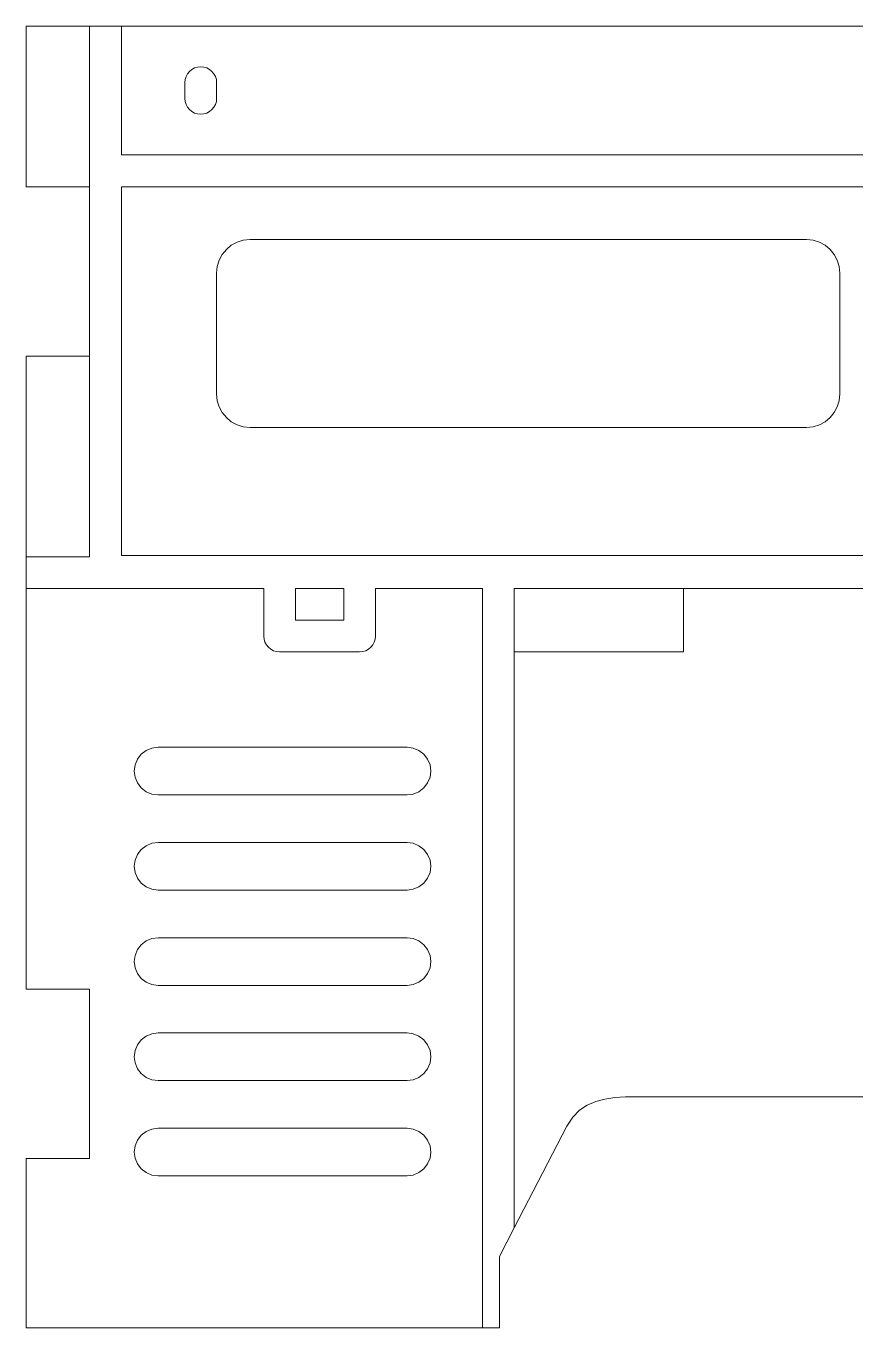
# Model space of a CAD drawing. Header units: millimetres. Extents: x -516 to 519, y -297 to 340.
# Drawn here: x -392 to -352.8, y -149.1 to -87.6 of the extents above; entities that cross this region are included whole.
import ezdxf

# ---------------------------------------------------------------- set-up
doc = ezdxf.new("R2010")
doc.units = ezdxf.units.MM
doc.header["$MEASUREMENT"] = 0
doc.layers.add('layer 1', color=7, linetype='Continuous')

msp = doc.modelspace()

# ---------------------------------------------------------------- linework, layer by layer
at = {"layer": 'layer 1', "color": 250, "lineweight": 18}
for points, knots in [([(-368.957, -144.416), (-368.957, -144.416), (-369.6573, -145.7665), (-369.6573, -145.7665), (-369.6573, -145.7665), (-369.6573, -149.1415), (-369.6573, -149.1415), (-369.6573, -149.1415), (-370.4578, -149.1415), (-370.4578, -149.1415), (-370.4578, -149.1415), (-392.0172, -149.1415), (-392.0172, -149.1415), (-392.0172, -149.1415), (-392.0172, -141.1378), (-392.0172, -141.1378), (-392.0172, -141.1378), (-389.0157, -141.1378), (-389.0157, -141.1378), (-389.0157, -141.1378), (-389.0157, -133.1337), (-389.0157, -133.1337), (-389.0157, -133.1337), (-392.0172, -133.1337), (-392.0172, -133.1337), (-392.0172, -133.1337), (-392.0172, -114.2039), (-392.0172, -114.2039), (-392.0172, -114.2039), (-392.0172, -112.7033), (-392.0172, -112.7033), (-392.0172, -112.7033), (-392.0172, -103.2304), (-392.0172, -103.2304), (-392.0172, -103.2304), (-389.0157, -103.2304), (-389.0157, -103.2304), (-389.0157, -103.2304), (-389.0157, -95.2263), (-389.0157, -95.2263), (-389.0157, -95.2263), (-392.0172, -95.2263), (-392.0172, -95.2263), (-392.0172, -95.2263), (-392.0172, -87.6343), (-392.0172, -87.6343)], [0, 0, 0, 0, 0.0666667, 0.0666667, 0.0666667, 0.1333333, 0.1333333, 0.1333333, 0.2, 0.2, 0.2, 0.2666667, 0.2666667, 0.2666667, 0.3333333, 0.3333333, 0.3333333, 0.4, 0.4, 0.4, 0.4666667, 0.4666667, 0.4666667, 0.5333333, 0.5333333, 0.5333333, 0.6, 0.6, 0.6, 0.6666667, 0.6666667, 0.6666667, 0.7333333, 0.7333333, 0.7333333, 0.8, 0.8, 0.8, 0.8666667, 0.8666667, 0.8666667, 0.9333333, 0.9333333, 0.9333333, 1, 1, 1, 1]), ([(-360.9533, -114.2039), (-360.9533, -114.2039), (-368.957, -114.2039), (-368.957, -114.2039), (-368.957, -114.2039), (-368.957, -117.0506), (-368.957, -117.0506), (-368.957, -117.0506), (-368.957, -117.2056), (-368.957, -117.2056), (-368.957, -117.2056), (-360.9533, -117.2056), (-360.9533, -117.2056), (-360.9533, -117.2056), (-360.9533, -114.2039), (-360.9533, -114.2039)], [0, 0, 0, 0, 0.2, 0.2, 0.2, 0.4, 0.4, 0.4, 0.6, 0.6, 0.6, 0.8, 0.8, 0.8, 1, 1, 1, 1]), ([(-144.2237, -149.1415), (-144.2237, -149.1415), (-158.6778, -149.1415), (-158.6778, -149.1415), (-158.6778, -149.1415), (-158.6778, -145.7665), (-158.6778, -145.7665), (-158.6778, -145.7665), (-158.8906, -144.1509), (-158.8906, -144.1509), (-158.8906, -144.1509), (-159.4804, -142.4194), (-159.4804, -142.4194), (-159.4804, -142.4194), (-160.3744, -140.6305), (-160.3744, -140.6305), (-160.3744, -140.6305), (-161.5001, -138.8427), (-161.5001, -138.8427), (-161.5001, -138.8427), (-162.7838, -137.1132), (-162.7838, -137.1132), (-162.7838, -137.1132), (-164.154, -135.501), (-164.154, -135.501), (-164.154, -135.501), (-165.5372, -134.0631), (-165.5372, -134.0631), (-165.5372, -134.0631), (-166.8609, -132.8581), (-166.8609, -132.8581), (-166.8609, -132.8581), (-167.9106, -132.0894), (-167.9106, -132.0894), (-167.9106, -132.0894), (-168.9778, -131.4185), (-168.9778, -131.4185), (-168.9778, -131.4185), (-170.0564, -130.8466), (-170.0564, -130.8466), (-170.0564, -130.8466), (-171.14, -130.3749), (-171.14, -130.3749), (-171.14, -130.3749), (-171.87, -130.1359), (-171.87, -130.1359), (-171.87, -130.1359), (-172.5102, -129.9501), (-172.5102, -129.9501), (-172.5102, -129.9501), (-173.0931, -129.8089), (-173.0931, -129.8089), (-173.0931, -129.8089), (-173.6501, -129.7061), (-173.6501, -129.7061), (-173.6501, -129.7061), (-174.2144, -129.6339), (-174.2144, -129.6339), (-174.2144, -129.6339), (-174.8174, -129.5848), (-174.8174, -129.5848), (-174.8174, -129.5848), (-175.4916, -129.5515), (-175.4916, -129.5515), (-175.4916, -129.5515), (-176.2685, -129.5257), (-176.2685, -129.5257), (-176.2685, -129.5257), (-185.9358, -129.5257), (-185.9358, -129.5257), (-185.9358, -129.5257), (-186.7631, -129.5482), (-186.7631, -129.5482), (-186.7631, -129.5482), (-187.4754, -129.5766), (-187.4754, -129.5766), (-187.4754, -129.5766), (-188.1091, -129.6209), (-188.1091, -129.6209), (-188.1091, -129.6209), (-188.6996, -129.6886), (-188.6996, -129.6886), (-188.6996, -129.6886), (-189.2824, -129.7887), (-189.2824, -129.7887), (-189.2824, -129.7887), (-189.8926, -129.9308), (-189.8926, -129.9308), (-189.8926, -129.9308), (-190.5662, -130.1233), (-190.5662, -130.1233), (-190.5662, -130.1233), (-191.338, -130.3749), (-191.338, -130.3749), (-191.338, -130.3749), (-192.4213, -130.8466), (-192.4213, -130.8466), (-192.4213, -130.8466), (-193.4999, -131.4185), (-193.4999, -131.4185), (-193.4999, -131.4185), (-194.5671, -132.0894), (-194.5671, -132.0894), (-194.5671, -132.0894), (-195.6173, -132.8581), (-195.6173, -132.8581), (-195.6173, -132.8581), (-196.6442, -133.7224), (-196.6442, -133.7224), (-196.6442, -133.7224), (-197.6404, -134.6819), (-197.6404, -134.6819), (-197.6404, -134.6819), (-198.6016, -135.7339), (-198.6016, -135.7339), (-198.6016, -135.7339), (-199.52, -136.8783), (-199.52, -136.8783), (-199.52, -136.8783), (-200.3905, -138.1116), (-200.3905, -138.1116), (-200.3905, -138.1116), (-201.0148, -139.0849), (-201.0148, -139.0849), (-201.0148, -139.0849), (-201.6255, -139.9985), (-201.6255, -139.9985), (-201.6255, -139.9985), (-202.2007, -140.8803), (-202.2007, -140.8803), (-202.2007, -140.8803), (-202.7195, -141.7572), (-202.7195, -141.7572), (-202.7195, -141.7572), (-203.1601, -142.6572), (-203.1601, -142.6572), (-203.1601, -142.6572), (-203.5014, -143.6074), (-203.5014, -143.6074), (-203.5014, -143.6074), (-203.7216, -144.6347), (-203.7216, -144.6347), (-203.7216, -144.6347), (-203.7999, -145.7665), (-203.7999, -145.7665), (-203.7999, -145.7665), (-203.7999, -149.1415), (-203.7999, -149.1415), (-203.7999, -149.1415), (-214.4542, -149.1415), (-214.4542, -149.1415), (-214.4542, -149.1415), (-215.9548, -149.1409), (-215.9548, -149.1409), (-215.9548, -149.1409), (-251.9486, -149.1409), (-251.9486, -149.1409), (-251.9486, -149.1409), (-253.4494, -149.1409), (-253.4494, -149.1409), (-253.4494, -149.1409), (-314.2267, -149.1415), (-314.2267, -149.1415), (-314.2267, -149.1415), (-314.2267, -145.7665), (-314.2267, -145.7665), (-314.2267, -145.7665), (-317.4179, -139.6114), (-317.4179, -139.6114), (-317.4179, -139.6114), (-317.6902, -139.1866), (-317.6902, -139.1866), (-317.6902, -139.1866), (-318.0095, -138.858), (-318.0095, -138.858), (-318.0095, -138.858), (-318.3726, -138.6125), (-318.3726, -138.6125), (-318.3726, -138.6125), (-318.7755, -138.4391), (-318.7755, -138.4391), (-318.7755, -138.4391), (-319.2157, -138.3255), (-319.2157, -138.3255), (-319.2157, -138.3255), (-319.6891, -138.2587), (-319.6891, -138.2587), (-319.6891, -138.2587), (-320.1916, -138.2282), (-320.1916, -138.2282), (-320.1916, -138.2282), (-320.7208, -138.2204), (-320.7208, -138.2204), (-320.7208, -138.2204), (-363.1633, -138.2204), (-363.1633, -138.2204), (-363.1633, -138.2204), (-363.6924, -138.2282), (-363.6924, -138.2282), (-363.6924, -138.2282), (-364.1949, -138.2587), (-364.1949, -138.2587), (-364.1949, -138.2587), (-364.6679, -138.3255), (-364.6679, -138.3255), (-364.6679, -138.3255), (-365.108, -138.4391), (-365.108, -138.4391), (-365.108, -138.4391), (-365.5114, -138.6125), (-365.5114, -138.6125), (-365.5114, -138.6125), (-365.8746, -138.858), (-365.8746, -138.858), (-365.8746, -138.858), (-366.1938, -139.1866), (-366.1938, -139.1866), (-366.1938, -139.1866), (-366.4655, -139.6114), (-366.4655, -139.6114), (-366.4655, -139.6114), (-368.957, -144.416), (-368.957, -144.416)], [0, 0, 0, 0, 0.0135135, 0.0135135, 0.0135135, 0.027027, 0.027027, 0.027027, 0.0405405, 0.0405405, 0.0405405, 0.0540541, 0.0540541, 0.0540541, 0.0675676, 0.0675676, 0.0675676, 0.0810811, 0.0810811, 0.0810811, 0.0945946, 0.0945946, 0.0945946, 0.1081081, 0.1081081, 0.1081081, 0.1216216, 0.1216216, 0.1216216, 0.1351351, 0.1351351, 0.1351351, 0.1486486, 0.1486486, 0.1486486, 0.1621622, 0.1621622, 0.1621622, 0.1756757, 0.1756757, 0.1756757, 0.1891892, 0.1891892, 0.1891892, 0.2027027, 0.2027027, 0.2027027, 0.2162162, 0.2162162, 0.2162162, 0.2297297, 0.2297297, 0.2297297, 0.2432432, 0.2432432, 0.2432432, 0.2567568, 0.2567568, 0.2567568, 0.2702703, 0.2702703, 0.2702703, 0.2837838, 0.2837838, 0.2837838, 0.2972973, 0.2972973, 0.2972973, 0.3108108, 0.3108108, 0.3108108, 0.3243243, 0.3243243, 0.3243243, 0.3378378, 0.3378378, 0.3378378, 0.3513514, 0.3513514, 0.3513514, 0.3648649, 0.3648649, 0.3648649, 0.3783784, 0.3783784, 0.3783784, 0.3918919, 0.3918919, 0.3918919, 0.4054054, 0.4054054, 0.4054054, 0.4189189, 0.4189189, 0.4189189, 0.4324324, 0.4324324, 0.4324324, 0.4459459, 0.4459459, 0.4459459, 0.4594595, 0.4594595, 0.4594595, 0.472973, 0.472973, 0.472973, 0.4864865, 0.4864865, 0.4864865, 0.5, 0.5, 0.5, 0.5135135, 0.5135135, 0.5135135, 0.527027, 0.527027, 0.527027, 0.5405405, 0.5405405, 0.5405405, 0.5540541, 0.5540541, 0.5540541, 0.5675676, 0.5675676, 0.5675676, 0.5810811, 0.5810811, 0.5810811, 0.5945946, 0.5945946, 0.5945946, 0.6081081, 0.6081081, 0.6081081, 0.6216216, 0.6216216, 0.6216216, 0.6351351, 0.6351351, 0.6351351, 0.6486486, 0.6486486, 0.6486486, 0.6621622, 0.6621622, 0.6621622, 0.6756757, 0.6756757, 0.6756757, 0.6891892, 0.6891892, 0.6891892, 0.7027027, 0.7027027, 0.7027027, 0.7162162, 0.7162162, 0.7162162, 0.7297297, 0.7297297, 0.7297297, 0.7432432, 0.7432432, 0.7432432, 0.7567568, 0.7567568, 0.7567568, 0.7702703, 0.7702703, 0.7702703, 0.7837838, 0.7837838, 0.7837838, 0.7972973, 0.7972973, 0.7972973, 0.8108108, 0.8108108, 0.8108108, 0.8243243, 0.8243243, 0.8243243, 0.8378378, 0.8378378, 0.8378378, 0.8513514, 0.8513514, 0.8513514, 0.8648649, 0.8648649, 0.8648649, 0.8783784, 0.8783784, 0.8783784, 0.8918919, 0.8918919, 0.8918919, 0.9054054, 0.9054054, 0.9054054, 0.9189189, 0.9189189, 0.9189189, 0.9324324, 0.9324324, 0.9324324, 0.9459459, 0.9459459, 0.9459459, 0.9594595, 0.9594595, 0.9594595, 0.972973, 0.972973, 0.972973, 0.9864865, 0.9864865, 0.9864865, 1, 1, 1, 1])]:
    msp.add_open_spline(points, degree=3, knots=knots, dxfattribs=at)
msp.add_open_spline([(-392.0172, -87.6343), (-309.8335, -87.6343), (-227.6497, -87.6343), (-145.4661, -87.6343)], degree=3, dxfattribs=at)
at = {"layer": 'layer 1', "color": 114, "lineweight": 18}
for points, knots in [([(-389.0157, -95.2263), (-389.0157, -95.2263), (-389.0157, -87.6343), (-389.0157, -87.6343), (-389.0157, -87.6343), (-387.5149, -87.6343), (-387.5149, -87.6343), (-387.5149, -87.6343), (-387.5149, -93.7255), (-387.5149, -93.7255), (-387.5149, -93.7255), (-274.0849, -93.7255), (-274.0849, -93.7255), (-274.0849, -93.7255), (-274.0849, -87.6343), (-274.0849, -87.6343), (-274.0849, -87.6343), (-272.5847, -87.6343), (-272.5847, -87.6343), (-272.5847, -87.6343), (-272.5847, -93.7255), (-272.5847, -93.7255), (-272.5847, -93.7255), (-253.4494, -93.7255), (-253.4494, -93.7255), (-253.4494, -93.7255), (-253.4494, -87.6343), (-253.4494, -87.6343), (-253.4494, -87.6343), (-251.9486, -87.6343), (-251.9486, -87.6343), (-251.9486, -87.6343), (-251.9486, -93.7255), (-251.9486, -93.7255), (-251.9486, -93.7255), (-215.9548, -93.7255), (-215.9548, -93.7255), (-215.9548, -93.7255), (-215.9548, -87.6343), (-215.9548, -87.6343), (-215.9548, -87.6343), (-214.4542, -87.6343), (-214.4542, -87.6343), (-214.4542, -87.6343), (-214.4542, -93.7255), (-214.4542, -93.7255), (-214.4542, -93.7255), (-212.0233, -93.7255), (-212.0233, -93.7255), (-212.0233, -93.7255), (-212.0233, -87.6343), (-212.0233, -87.6343), (-212.0233, -87.6343), (-210.5231, -87.6343), (-210.5231, -87.6343), (-210.5231, -87.6343), (-210.5231, -93.7255), (-210.5231, -93.7255), (-210.5231, -93.7255), (-171.8946, -93.7255), (-171.8946, -93.7255), (-171.8946, -93.7255), (-167.0878, -93.8327), (-167.0878, -93.8327), (-167.0878, -93.8327), (-162.864, -94.1371), (-162.864, -94.1371), (-162.864, -94.1371), (-159.1246, -94.6166), (-159.1246, -94.6166), (-159.1246, -94.6166), (-155.7637, -95.246), (-155.7637, -95.246), (-155.7637, -95.246), (-152.6763, -95.9994), (-152.6763, -95.9994), (-152.6763, -95.9994), (-149.7579, -96.8507), (-149.7579, -96.8507), (-149.7579, -96.8507), (-146.9033, -97.7736), (-146.9033, -97.7736), (-146.9033, -97.7736), (-144.2237, -98.6701), (-144.2237, -98.6701), (-144.2237, -98.6701), (-144.2237, -100.2525), (-144.2237, -100.2525), (-144.2237, -100.2525), (-147.3724, -99.1994), (-147.3724, -99.1994), (-147.3724, -99.1994), (-150.1991, -98.2853), (-150.1991, -98.2853), (-150.1991, -98.2853), (-153.0646, -97.4494), (-153.0646, -97.4494), (-153.0646, -97.4494), (-156.0797, -96.7134), (-156.0797, -96.7134), (-156.0797, -96.7134), (-159.3585, -96.1), (-159.3585, -96.1), (-159.3585, -96.1), (-163.014, -95.6314), (-163.014, -95.6314), (-163.014, -95.6314), (-167.1588, -95.3319), (-167.1588, -95.3319), (-167.1588, -95.3319), (-171.9115, -95.2263), (-171.9115, -95.2263), (-171.9115, -95.2263), (-210.5231, -95.2263), (-210.5231, -95.2263), (-210.5231, -95.2263), (-210.5231, -123.0076), (-210.5231, -123.0076), (-210.5231, -123.0076), (-164.7722, -123.0076), (-164.7722, -123.0076), (-164.7722, -123.0076), (-164.1108, -123.0552), (-164.1108, -123.0552), (-164.1108, -123.0552), (-163.4454, -123.2219), (-163.4454, -123.2219), (-163.4454, -123.2219), (-162.845, -123.5161), (-162.845, -123.5161), (-162.845, -123.5161), (-162.3508, -123.9141), (-162.3508, -123.9141), (-162.3508, -123.9141), (-161.9855, -124.3585), (-161.9855, -124.3585), (-161.9855, -124.3585), (-161.7331, -124.792), (-161.7331, -124.792), (-161.7331, -124.792), (-161.5592, -125.1824), (-161.5592, -125.1824), (-161.5592, -125.1824), (-161.4318, -125.517), (-161.4318, -125.517), (-161.4318, -125.517), (-157.7462, -135.5414), (-157.7462, -135.5414), (-157.7462, -135.5414), (-157.4066, -136.1663), (-157.4066, -136.1663), (-157.4066, -136.1663), (-157.0688, -136.8017), (-157.0688, -136.8017), (-157.0688, -136.8017), (-156.7731, -137.2806), (-156.7731, -137.2806), (-156.7731, -137.2806), (-156.493, -137.612), (-156.493, -137.612), (-156.493, -137.612), (-156.1776, -137.8536), (-156.1776, -137.8536), (-156.1776, -137.8536), (-155.7145, -138.0592), (-155.7145, -138.0592), (-155.7145, -138.0592), (-154.9764, -138.2189), (-154.9764, -138.2189), (-154.9764, -138.2189), (-153.8447, -138.2849), (-153.8447, -138.2849), (-153.8447, -138.2849), (-144.2237, -138.2849), (-144.2237, -138.2849), (-144.2237, -138.2849), (-144.2237, -139.7857), (-144.2237, -139.7857), (-144.2237, -139.7857), (-153.8884, -139.7857), (-153.8884, -139.7857), (-153.8884, -139.7857), (-155.1799, -139.7102), (-155.1799, -139.7102), (-155.1799, -139.7102), (-156.1826, -139.4933), (-156.1826, -139.4933), (-156.1826, -139.4933), (-156.9496, -139.1526), (-156.9496, -139.1526), (-156.9496, -139.1526), (-157.5347, -138.7043), (-157.5347, -138.7043), (-157.5347, -138.7043), (-157.9906, -138.1642), (-157.9906, -138.1642), (-157.9906, -138.1642), (-158.3711, -137.5497), (-158.3711, -137.5497), (-158.3711, -137.5497), (-158.7286, -136.8766), (-158.7286, -136.8766), (-158.7286, -136.8766), (-159.1175, -136.162), (-159.1175, -136.162), (-159.1175, -136.162), (-162.8374, -126.0424), (-162.8374, -126.0424), (-162.8374, -126.0424), (-162.9467, -125.7549), (-162.9467, -125.7549), (-162.9467, -125.7549), (-163.0702, -125.4772), (-163.0702, -125.4772), (-163.0702, -125.4772), (-163.2218, -125.2181), (-163.2218, -125.2181), (-163.2218, -125.2181), (-163.4119, -124.9862), (-163.4119, -124.9862), (-163.4119, -124.9862), (-163.6553, -124.7898), (-163.6553, -124.7898), (-163.6553, -124.7898), (-163.9637, -124.6395), (-163.9637, -124.6395), (-163.9637, -124.6395), (-164.3496, -124.5422), (-164.3496, -124.5422), (-164.3496, -124.5422), (-164.8258, -124.5084), (-164.8258, -124.5084), (-164.8258, -124.5084), (-212.0233, -124.5084), (-212.0233, -124.5084), (-212.0233, -124.5084), (-212.0233, -95.2263), (-212.0233, -95.2263), (-212.0233, -95.2263), (-214.4542, -95.2263), (-214.4542, -95.2263), (-214.4542, -95.2263), (-214.4542, -149.1415), (-214.4542, -149.1415)], [0, 0, 0, 0, 0.0123457, 0.0123457, 0.0123457, 0.0246914, 0.0246914, 0.0246914, 0.037037, 0.037037, 0.037037, 0.0493827, 0.0493827, 0.0493827, 0.0617284, 0.0617284, 0.0617284, 0.0740741, 0.0740741, 0.0740741, 0.0864198, 0.0864198, 0.0864198, 0.0987654, 0.0987654, 0.0987654, 0.1111111, 0.1111111, 0.1111111, 0.1234568, 0.1234568, 0.1234568, 0.1358025, 0.1358025, 0.1358025, 0.1481481, 0.1481481, 0.1481481, 0.1604938, 0.1604938, 0.1604938, 0.1728395, 0.1728395, 0.1728395, 0.1851852, 0.1851852, 0.1851852, 0.1975309, 0.1975309, 0.1975309, 0.2098765, 0.2098765, 0.2098765, 0.2222222, 0.2222222, 0.2222222, 0.2345679, 0.2345679, 0.2345679, 0.2469136, 0.2469136, 0.2469136, 0.2592593, 0.2592593, 0.2592593, 0.2716049, 0.2716049, 0.2716049, 0.2839506, 0.2839506, 0.2839506, 0.2962963, 0.2962963, 0.2962963, 0.308642, 0.308642, 0.308642, 0.3209877, 0.3209877, 0.3209877, 0.3333333, 0.3333333, 0.3333333, 0.345679, 0.345679, 0.345679, 0.3580247, 0.3580247, 0.3580247, 0.3703704, 0.3703704, 0.3703704, 0.382716, 0.382716, 0.382716, 0.3950617, 0.3950617, 0.3950617, 0.4074074, 0.4074074, 0.4074074, 0.4197531, 0.4197531, 0.4197531, 0.4320988, 0.4320988, 0.4320988, 0.4444444, 0.4444444, 0.4444444, 0.4567901, 0.4567901, 0.4567901, 0.4691358, 0.4691358, 0.4691358, 0.4814815, 0.4814815, 0.4814815, 0.4938272, 0.4938272, 0.4938272, 0.5061728, 0.5061728, 0.5061728, 0.5185185, 0.5185185, 0.5185185, 0.5308642, 0.5308642, 0.5308642, 0.5432099, 0.5432099, 0.5432099, 0.5555556, 0.5555556, 0.5555556, 0.5679012, 0.5679012, 0.5679012, 0.5802469, 0.5802469, 0.5802469, 0.5925926, 0.5925926, 0.5925926, 0.6049383, 0.6049383, 0.6049383, 0.617284, 0.617284, 0.617284, 0.6296296, 0.6296296, 0.6296296, 0.6419753, 0.6419753, 0.6419753, 0.654321, 0.654321, 0.654321, 0.6666667, 0.6666667, 0.6666667, 0.6790123, 0.6790123, 0.6790123, 0.691358, 0.691358, 0.691358, 0.7037037, 0.7037037, 0.7037037, 0.7160494, 0.7160494, 0.7160494, 0.7283951, 0.7283951, 0.7283951, 0.7407407, 0.7407407, 0.7407407, 0.7530864, 0.7530864, 0.7530864, 0.7654321, 0.7654321, 0.7654321, 0.7777778, 0.7777778, 0.7777778, 0.7901235, 0.7901235, 0.7901235, 0.8024691, 0.8024691, 0.8024691, 0.8148148, 0.8148148, 0.8148148, 0.8271605, 0.8271605, 0.8271605, 0.8395062, 0.8395062, 0.8395062, 0.8518519, 0.8518519, 0.8518519, 0.8641975, 0.8641975, 0.8641975, 0.8765432, 0.8765432, 0.8765432, 0.8888889, 0.8888889, 0.8888889, 0.9012346, 0.9012346, 0.9012346, 0.9135802, 0.9135802, 0.9135802, 0.9259259, 0.9259259, 0.9259259, 0.9382716, 0.9382716, 0.9382716, 0.9506173, 0.9506173, 0.9506173, 0.962963, 0.962963, 0.962963, 0.9753086, 0.9753086, 0.9753086, 0.9876543, 0.9876543, 0.9876543, 1, 1, 1, 1]), ([(-383.0716, -91.3439), (-383.0716, -91.3439), (-383.0273, -91.2029), (-383.0273, -91.2029), (-383.0273, -91.2029), (-383.0126, -91.0558), (-383.0126, -91.0558), (-383.0126, -91.0558), (-383.0126, -90.304), (-383.0126, -90.304), (-383.0126, -90.304), (-383.0273, -90.1569), (-383.0273, -90.1569), (-383.0273, -90.1569), (-383.0716, -90.0159), (-383.0716, -90.0159), (-383.0716, -90.0159), (-383.141, -89.8885), (-383.141, -89.8885), (-383.141, -89.8885), (-383.2328, -89.7775), (-383.2328, -89.7775), (-383.2328, -89.7775), (-383.3438, -89.6856), (-383.3438, -89.6856), (-383.3438, -89.6856), (-383.4712, -89.6162), (-383.4712, -89.6162), (-383.4712, -89.6162), (-383.6122, -89.5725), (-383.6122, -89.5725), (-383.6122, -89.5725), (-383.7631, -89.5572), (-383.7631, -89.5572), (-383.7631, -89.5572), (-383.9141, -89.5725), (-383.9141, -89.5725), (-383.9141, -89.5725), (-384.0545, -89.6162), (-384.0545, -89.6162), (-384.0545, -89.6162), (-384.1819, -89.6856), (-384.1819, -89.6856), (-384.1819, -89.6856), (-384.2935, -89.7775), (-384.2935, -89.7775), (-384.2935, -89.7775), (-384.3854, -89.8885), (-384.3854, -89.8885), (-384.3854, -89.8885), (-384.4542, -90.0159), (-384.4542, -90.0159), (-384.4542, -90.0159), (-384.4985, -90.1569), (-384.4985, -90.1569), (-384.4985, -90.1569), (-384.5132, -90.304), (-384.5132, -90.304), (-384.5132, -90.304), (-384.5132, -91.0558), (-384.5132, -91.0558), (-384.5132, -91.0558), (-384.4985, -91.2029), (-384.4985, -91.2029), (-384.4985, -91.2029), (-384.4542, -91.3439), (-384.4542, -91.3439), (-384.4542, -91.3439), (-384.3854, -91.4713), (-384.3854, -91.4713), (-384.3854, -91.4713), (-384.2935, -91.5823), (-384.2935, -91.5823), (-384.2935, -91.5823), (-384.1819, -91.6742), (-384.1819, -91.6742), (-384.1819, -91.6742), (-384.0545, -91.7436), (-384.0545, -91.7436), (-384.0545, -91.7436), (-383.9141, -91.7873), (-383.9141, -91.7873), (-383.9141, -91.7873), (-383.7631, -91.8027), (-383.7631, -91.8027), (-383.7631, -91.8027), (-383.6122, -91.7873), (-383.6122, -91.7873), (-383.6122, -91.7873), (-383.4712, -91.7436), (-383.4712, -91.7436), (-383.4712, -91.7436), (-383.3438, -91.6742), (-383.3438, -91.6742), (-383.3438, -91.6742), (-383.2328, -91.5823), (-383.2328, -91.5823), (-383.2328, -91.5823), (-383.141, -91.4713), (-383.141, -91.4713), (-383.141, -91.4713), (-383.0716, -91.3439), (-383.0716, -91.3439)], [0, 0, 0, 0, 0.0294118, 0.0294118, 0.0294118, 0.0588235, 0.0588235, 0.0588235, 0.0882353, 0.0882353, 0.0882353, 0.1176471, 0.1176471, 0.1176471, 0.1470588, 0.1470588, 0.1470588, 0.1764706, 0.1764706, 0.1764706, 0.2058824, 0.2058824, 0.2058824, 0.2352941, 0.2352941, 0.2352941, 0.2647059, 0.2647059, 0.2647059, 0.2941176, 0.2941176, 0.2941176, 0.3235294, 0.3235294, 0.3235294, 0.3529412, 0.3529412, 0.3529412, 0.3823529, 0.3823529, 0.3823529, 0.4117647, 0.4117647, 0.4117647, 0.4411765, 0.4411765, 0.4411765, 0.4705882, 0.4705882, 0.4705882, 0.5, 0.5, 0.5, 0.5294118, 0.5294118, 0.5294118, 0.5588235, 0.5588235, 0.5588235, 0.5882353, 0.5882353, 0.5882353, 0.6176471, 0.6176471, 0.6176471, 0.6470588, 0.6470588, 0.6470588, 0.6764706, 0.6764706, 0.6764706, 0.7058824, 0.7058824, 0.7058824, 0.7352941, 0.7352941, 0.7352941, 0.7647059, 0.7647059, 0.7647059, 0.7941176, 0.7941176, 0.7941176, 0.8235294, 0.8235294, 0.8235294, 0.8529412, 0.8529412, 0.8529412, 0.8823529, 0.8823529, 0.8823529, 0.9117647, 0.9117647, 0.9117647, 0.9411765, 0.9411765, 0.9411765, 0.9705882, 0.9705882, 0.9705882, 1, 1, 1, 1]), ([(-279.3793, -112.6399), (-279.3793, -112.6399), (-274.0849, -112.6399), (-274.0849, -112.6399), (-274.0849, -112.6399), (-274.0849, -104.3646), (-274.0849, -104.3646), (-274.0849, -104.3646), (-274.0849, -95.566), (-274.0849, -95.566), (-274.0849, -95.566), (-274.0849, -95.2263), (-274.0849, -95.2263), (-274.0849, -95.2263), (-387.5149, -95.2263), (-387.5149, -95.2263), (-387.5149, -95.2263), (-387.5149, -112.6403), (-387.5149, -112.6403), (-387.5149, -112.6403), (-349.4812, -112.6402), (-349.4812, -112.6402), (-349.4812, -112.6402), (-279.3793, -112.6399), (-279.3793, -112.6399)], [0, 0, 0, 0, 0.125, 0.125, 0.125, 0.25, 0.25, 0.25, 0.375, 0.375, 0.375, 0.5, 0.5, 0.5, 0.625, 0.625, 0.625, 0.75, 0.75, 0.75, 0.875, 0.875, 0.875, 1, 1, 1, 1]), ([(-381.4367, -106.5967), (-381.4367, -106.5967), (-355.1498, -106.5967), (-355.1498, -106.5967), (-355.1498, -106.5967), (-354.8327, -106.5645), (-354.8327, -106.5645), (-354.8327, -106.5645), (-354.5364, -106.4721), (-354.5364, -106.4721), (-354.5364, -106.4721), (-354.268, -106.3255), (-354.268, -106.3255), (-354.268, -106.3255), (-354.0333, -106.1326), (-354.0333, -106.1326), (-354.0333, -106.1326), (-353.8398, -105.8981), (-353.8398, -105.8981), (-353.8398, -105.8981), (-353.6938, -105.6295), (-353.6938, -105.6295), (-353.6938, -105.6295), (-353.6014, -105.3332), (-353.6014, -105.3332), (-353.6014, -105.3332), (-353.5687, -105.0156), (-353.5687, -105.0156), (-353.5687, -105.0156), (-353.5687, -99.3043), (-353.5687, -99.3043), (-353.5687, -99.3043), (-353.6014, -98.9868), (-353.6014, -98.9868), (-353.6014, -98.9868), (-353.6938, -98.6904), (-353.6938, -98.6904), (-353.6938, -98.6904), (-353.8398, -98.422), (-353.8398, -98.422), (-353.8398, -98.422), (-354.0333, -98.1874), (-354.0333, -98.1874), (-354.0333, -98.1874), (-354.2673, -97.9938), (-354.2673, -97.9938), (-354.2673, -97.9938), (-354.5358, -97.848), (-354.5358, -97.848), (-354.5358, -97.848), (-354.8321, -97.7554), (-354.8321, -97.7554), (-354.8321, -97.7554), (-355.1498, -97.7232), (-355.1498, -97.7232), (-355.1498, -97.7232), (-381.4367, -97.7232), (-381.4367, -97.7232), (-381.4367, -97.7232), (-381.7551, -97.7554), (-381.7551, -97.7554), (-381.7551, -97.7554), (-382.0508, -97.848), (-382.0508, -97.848), (-382.0508, -97.848), (-382.3192, -97.9938), (-382.3192, -97.9938), (-382.3192, -97.9938), (-382.5538, -98.1874), (-382.5538, -98.1874), (-382.5538, -98.1874), (-382.7474, -98.422), (-382.7474, -98.422), (-382.7474, -98.422), (-382.8932, -98.6904), (-382.8932, -98.6904), (-382.8932, -98.6904), (-382.9858, -98.9868), (-382.9858, -98.9868), (-382.9858, -98.9868), (-383.018, -99.3043), (-383.018, -99.3043), (-383.018, -99.3043), (-383.018, -105.0156), (-383.018, -105.0156), (-383.018, -105.0156), (-382.9858, -105.3332), (-382.9858, -105.3332), (-382.9858, -105.3332), (-382.8932, -105.6295), (-382.8932, -105.6295), (-382.8932, -105.6295), (-382.7474, -105.8981), (-382.7474, -105.8981), (-382.7474, -105.8981), (-382.5538, -106.1326), (-382.5538, -106.1326), (-382.5538, -106.1326), (-382.3192, -106.3255), (-382.3192, -106.3255), (-382.3192, -106.3255), (-382.0508, -106.4721), (-382.0508, -106.4721), (-382.0508, -106.4721), (-381.7544, -106.5645), (-381.7544, -106.5645), (-381.7544, -106.5645), (-381.4367, -106.5967), (-381.4367, -106.5967)], [0, 0, 0, 0, 0.0277778, 0.0277778, 0.0277778, 0.0555556, 0.0555556, 0.0555556, 0.0833333, 0.0833333, 0.0833333, 0.1111111, 0.1111111, 0.1111111, 0.1388889, 0.1388889, 0.1388889, 0.1666667, 0.1666667, 0.1666667, 0.1944444, 0.1944444, 0.1944444, 0.2222222, 0.2222222, 0.2222222, 0.25, 0.25, 0.25, 0.2777778, 0.2777778, 0.2777778, 0.3055556, 0.3055556, 0.3055556, 0.3333333, 0.3333333, 0.3333333, 0.3611111, 0.3611111, 0.3611111, 0.3888889, 0.3888889, 0.3888889, 0.4166667, 0.4166667, 0.4166667, 0.4444444, 0.4444444, 0.4444444, 0.4722222, 0.4722222, 0.4722222, 0.5, 0.5, 0.5, 0.5277778, 0.5277778, 0.5277778, 0.5555556, 0.5555556, 0.5555556, 0.5833333, 0.5833333, 0.5833333, 0.6111111, 0.6111111, 0.6111111, 0.6388889, 0.6388889, 0.6388889, 0.6666667, 0.6666667, 0.6666667, 0.6944444, 0.6944444, 0.6944444, 0.7222222, 0.7222222, 0.7222222, 0.75, 0.75, 0.75, 0.7777778, 0.7777778, 0.7777778, 0.8055556, 0.8055556, 0.8055556, 0.8333333, 0.8333333, 0.8333333, 0.8611111, 0.8611111, 0.8611111, 0.8888889, 0.8888889, 0.8888889, 0.9166667, 0.9166667, 0.9166667, 0.9444444, 0.9444444, 0.9444444, 0.9722222, 0.9722222, 0.9722222, 1, 1, 1, 1]), ([(-392.0172, -112.7033), (-392.0172, -112.7033), (-389.0157, -112.7033), (-389.0157, -112.7033), (-389.0157, -112.7033), (-389.0157, -103.2304), (-389.0157, -103.2304)], [0, 0, 0, 0, 0.5, 0.5, 0.5, 1, 1, 1, 1]), ([(-370.4578, -149.1415), (-370.4578, -149.1415), (-370.4578, -114.2039), (-370.4578, -114.2039), (-370.4578, -114.2039), (-375.5069, -114.2039), (-375.5069, -114.2039), (-375.5069, -114.2039), (-375.5069, -116.4549), (-375.5069, -116.4549), (-375.5069, -116.4549), (-375.5216, -116.6015), (-375.5216, -116.6015), (-375.5216, -116.6015), (-375.5644, -116.7419), (-375.5644, -116.7419), (-375.5644, -116.7419), (-375.6338, -116.8721), (-375.6338, -116.8721), (-375.6338, -116.8721), (-375.7266, -116.9858), (-375.7266, -116.9858), (-375.7266, -116.9858), (-375.8404, -117.0788), (-375.8404, -117.0788), (-375.8404, -117.0788), (-375.9706, -117.1482), (-375.9706, -117.1482), (-375.9706, -117.1482), (-376.1109, -117.1909), (-376.1109, -117.1909), (-376.1109, -117.1909), (-376.2576, -117.2056), (-376.2576, -117.2056), (-376.2576, -117.2056), (-380.036, -117.2056), (-380.036, -117.2056), (-380.036, -117.2056), (-380.1826, -117.1909), (-380.1826, -117.1909), (-380.1826, -117.1909), (-380.323, -117.1482), (-380.323, -117.1482), (-380.323, -117.1482), (-380.4525, -117.0788), (-380.4525, -117.0788), (-380.4525, -117.0788), (-380.5664, -116.9858), (-380.5664, -116.9858), (-380.5664, -116.9858), (-380.6598, -116.8721), (-380.6598, -116.8721), (-380.6598, -116.8721), (-380.7294, -116.7419), (-380.7294, -116.7419), (-380.7294, -116.7419), (-380.772, -116.6015), (-380.772, -116.6015), (-380.772, -116.6015), (-380.7861, -116.4549), (-380.7861, -116.4549), (-380.7861, -116.4549), (-380.7861, -114.2039), (-380.7861, -114.2039), (-380.7861, -114.2039), (-392.0172, -114.2039), (-392.0172, -114.2039)], [0, 0, 0, 0, 0.0454545, 0.0454545, 0.0454545, 0.0909091, 0.0909091, 0.0909091, 0.1363636, 0.1363636, 0.1363636, 0.1818182, 0.1818182, 0.1818182, 0.2272727, 0.2272727, 0.2272727, 0.2727273, 0.2727273, 0.2727273, 0.3181818, 0.3181818, 0.3181818, 0.3636364, 0.3636364, 0.3636364, 0.4090909, 0.4090909, 0.4090909, 0.4545455, 0.4545455, 0.4545455, 0.5, 0.5, 0.5, 0.5454545, 0.5454545, 0.5454545, 0.5909091, 0.5909091, 0.5909091, 0.6363636, 0.6363636, 0.6363636, 0.6818182, 0.6818182, 0.6818182, 0.7272727, 0.7272727, 0.7272727, 0.7727273, 0.7727273, 0.7727273, 0.8181818, 0.8181818, 0.8181818, 0.8636364, 0.8636364, 0.8636364, 0.9090909, 0.9090909, 0.9090909, 0.9545455, 0.9545455, 0.9545455, 1, 1, 1, 1]), ([(-379.2855, -115.7048), (-379.2855, -115.7048), (-377.0077, -115.7048), (-377.0077, -115.7048), (-377.0077, -115.7048), (-377.0077, -114.2039), (-377.0077, -114.2039), (-377.0077, -114.2039), (-379.2855, -114.2039), (-379.2855, -114.2039), (-379.2855, -114.2039), (-379.2855, -115.7048), (-379.2855, -115.7048)], [0, 0, 0, 0, 0.25, 0.25, 0.25, 0.5, 0.5, 0.5, 0.75, 0.75, 0.75, 1, 1, 1, 1]), ([(-288.3836, -114.2039), (-288.3836, -114.2039), (-300.6715, -114.2039), (-300.6715, -114.2039), (-300.6715, -114.2039), (-300.6715, -116.4549), (-300.6715, -116.4549), (-300.6715, -116.4549), (-300.6862, -116.6015), (-300.6862, -116.6015), (-300.6862, -116.6015), (-300.7289, -116.7419), (-300.7289, -116.7419), (-300.7289, -116.7419), (-300.7983, -116.8721), (-300.7983, -116.8721), (-300.7983, -116.8721), (-300.8913, -116.9858), (-300.8913, -116.9858), (-300.8913, -116.9858), (-301.0049, -117.0788), (-301.0049, -117.0788), (-301.0049, -117.0788), (-301.1346, -117.1482), (-301.1346, -117.1482), (-301.1346, -117.1482), (-301.2757, -117.1909), (-301.2757, -117.1909), (-301.2757, -117.1909), (-301.4221, -117.2056), (-301.4221, -117.2056), (-301.4221, -117.2056), (-305.2007, -117.2056), (-305.2007, -117.2056), (-305.2007, -117.2056), (-305.3467, -117.1909), (-305.3467, -117.1909), (-305.3467, -117.1909), (-305.4877, -117.1482), (-305.4877, -117.1482), (-305.4877, -117.1482), (-305.6173, -117.0788), (-305.6173, -117.0788), (-305.6173, -117.0788), (-305.731, -116.9858), (-305.731, -116.9858), (-305.731, -116.9858), (-305.8245, -116.8721), (-305.8245, -116.8721), (-305.8245, -116.8721), (-305.8938, -116.7419), (-305.8938, -116.7419), (-305.8938, -116.7419), (-305.9365, -116.6015), (-305.9365, -116.6015), (-305.9365, -116.6015), (-305.9508, -116.4549), (-305.9508, -116.4549), (-305.9508, -116.4549), (-305.9508, -114.2039), (-305.9508, -114.2039), (-305.9508, -114.2039), (-356.3865, -114.2039), (-356.3865, -114.2039), (-356.3865, -114.2039), (-360.9533, -114.2039), (-360.9533, -114.2039)], [0, 0, 0, 0, 0.0454545, 0.0454545, 0.0454545, 0.0909091, 0.0909091, 0.0909091, 0.1363636, 0.1363636, 0.1363636, 0.1818182, 0.1818182, 0.1818182, 0.2272727, 0.2272727, 0.2272727, 0.2727273, 0.2727273, 0.2727273, 0.3181818, 0.3181818, 0.3181818, 0.3636364, 0.3636364, 0.3636364, 0.4090909, 0.4090909, 0.4090909, 0.4545455, 0.4545455, 0.4545455, 0.5, 0.5, 0.5, 0.5454545, 0.5454545, 0.5454545, 0.5909091, 0.5909091, 0.5909091, 0.6363636, 0.6363636, 0.6363636, 0.6818182, 0.6818182, 0.6818182, 0.7272727, 0.7272727, 0.7272727, 0.7727273, 0.7727273, 0.7727273, 0.8181818, 0.8181818, 0.8181818, 0.8636364, 0.8636364, 0.8636364, 0.9090909, 0.9090909, 0.9090909, 0.9545455, 0.9545455, 0.9545455, 1, 1, 1, 1]), ([(-385.7785, -123.9573), (-385.7785, -123.9573), (-374.0192, -123.9573), (-374.0192, -123.9573), (-374.0192, -123.9573), (-373.7279, -123.919), (-373.7279, -123.919), (-373.7279, -123.919), (-373.4566, -123.8068), (-373.4566, -123.8068), (-373.4566, -123.8068), (-373.2237, -123.6281), (-373.2237, -123.6281), (-373.2237, -123.6281), (-373.045, -123.3952), (-373.045, -123.3952), (-373.045, -123.3952), (-372.9324, -123.1235), (-372.9324, -123.1235), (-372.9324, -123.1235), (-372.8941, -122.8326), (-372.8941, -122.8326), (-372.8941, -122.8326), (-372.9324, -122.5412), (-372.9324, -122.5412), (-372.9324, -122.5412), (-373.045, -122.27), (-373.045, -122.27), (-373.045, -122.27), (-373.2237, -122.0371), (-373.2237, -122.0371), (-373.2237, -122.0371), (-373.4566, -121.8582), (-373.4566, -121.8582), (-373.4566, -121.8582), (-373.7279, -121.7462), (-373.7279, -121.7462), (-373.7279, -121.7462), (-374.0192, -121.7075), (-374.0192, -121.7075), (-374.0192, -121.7075), (-385.7785, -121.7075), (-385.7785, -121.7075), (-385.7785, -121.7075), (-386.0699, -121.7462), (-386.0699, -121.7462), (-386.0699, -121.7462), (-386.3411, -121.8582), (-386.3411, -121.8582), (-386.3411, -121.8582), (-386.5738, -122.0371), (-386.5738, -122.0371), (-386.5738, -122.0371), (-386.7527, -122.27), (-386.7527, -122.27), (-386.7527, -122.27), (-386.8654, -122.5412), (-386.8654, -122.5412), (-386.8654, -122.5412), (-386.9036, -122.8326), (-386.9036, -122.8326), (-386.9036, -122.8326), (-386.8654, -123.1235), (-386.8654, -123.1235), (-386.8654, -123.1235), (-386.7527, -123.3952), (-386.7527, -123.3952), (-386.7527, -123.3952), (-386.5738, -123.6281), (-386.5738, -123.6281), (-386.5738, -123.6281), (-386.3411, -123.8068), (-386.3411, -123.8068), (-386.3411, -123.8068), (-386.0699, -123.919), (-386.0699, -123.919), (-386.0699, -123.919), (-385.7785, -123.9573), (-385.7785, -123.9573)], [0, 0, 0, 0, 0.0384615, 0.0384615, 0.0384615, 0.0769231, 0.0769231, 0.0769231, 0.1153846, 0.1153846, 0.1153846, 0.1538462, 0.1538462, 0.1538462, 0.1923077, 0.1923077, 0.1923077, 0.2307692, 0.2307692, 0.2307692, 0.2692308, 0.2692308, 0.2692308, 0.3076923, 0.3076923, 0.3076923, 0.3461538, 0.3461538, 0.3461538, 0.3846154, 0.3846154, 0.3846154, 0.4230769, 0.4230769, 0.4230769, 0.4615385, 0.4615385, 0.4615385, 0.5, 0.5, 0.5, 0.5384615, 0.5384615, 0.5384615, 0.5769231, 0.5769231, 0.5769231, 0.6153846, 0.6153846, 0.6153846, 0.6538462, 0.6538462, 0.6538462, 0.6923077, 0.6923077, 0.6923077, 0.7307692, 0.7307692, 0.7307692, 0.7692308, 0.7692308, 0.7692308, 0.8076923, 0.8076923, 0.8076923, 0.8461538, 0.8461538, 0.8461538, 0.8846154, 0.8846154, 0.8846154, 0.9230769, 0.9230769, 0.9230769, 0.9615385, 0.9615385, 0.9615385, 1, 1, 1, 1]), ([(-385.7785, -128.4568), (-385.7785, -128.4568), (-374.0192, -128.4568), (-374.0192, -128.4568), (-374.0192, -128.4568), (-373.7279, -128.4185), (-373.7279, -128.4185), (-373.7279, -128.4185), (-373.4566, -128.3059), (-373.4566, -128.3059), (-373.4566, -128.3059), (-373.2237, -128.1272), (-373.2237, -128.1272), (-373.2237, -128.1272), (-373.045, -127.8943), (-373.045, -127.8943), (-373.045, -127.8943), (-372.9324, -127.623), (-372.9324, -127.623), (-372.9324, -127.623), (-372.8941, -127.3317), (-372.8941, -127.3317), (-372.8941, -127.3317), (-372.9324, -127.0408), (-372.9324, -127.0408), (-372.9324, -127.0408), (-373.045, -126.7696), (-373.045, -126.7696), (-373.045, -126.7696), (-373.2237, -126.5368), (-373.2237, -126.5368), (-373.2237, -126.5368), (-373.4566, -126.3579), (-373.4566, -126.3579), (-373.4566, -126.3579), (-373.7279, -126.2453), (-373.7279, -126.2453), (-373.7279, -126.2453), (-374.0192, -126.207), (-374.0192, -126.207), (-374.0192, -126.207), (-385.7785, -126.207), (-385.7785, -126.207), (-385.7785, -126.207), (-386.0699, -126.2453), (-386.0699, -126.2453), (-386.0699, -126.2453), (-386.3411, -126.3579), (-386.3411, -126.3579), (-386.3411, -126.3579), (-386.5738, -126.5368), (-386.5738, -126.5368), (-386.5738, -126.5368), (-386.7527, -126.7696), (-386.7527, -126.7696), (-386.7527, -126.7696), (-386.8654, -127.0408), (-386.8654, -127.0408), (-386.8654, -127.0408), (-386.9036, -127.3317), (-386.9036, -127.3317), (-386.9036, -127.3317), (-386.8654, -127.623), (-386.8654, -127.623), (-386.8654, -127.623), (-386.7527, -127.8943), (-386.7527, -127.8943), (-386.7527, -127.8943), (-386.5738, -128.1272), (-386.5738, -128.1272), (-386.5738, -128.1272), (-386.3411, -128.3059), (-386.3411, -128.3059), (-386.3411, -128.3059), (-386.0699, -128.4185), (-386.0699, -128.4185), (-386.0699, -128.4185), (-385.7785, -128.4568), (-385.7785, -128.4568)], [0, 0, 0, 0, 0.0384615, 0.0384615, 0.0384615, 0.0769231, 0.0769231, 0.0769231, 0.1153846, 0.1153846, 0.1153846, 0.1538462, 0.1538462, 0.1538462, 0.1923077, 0.1923077, 0.1923077, 0.2307692, 0.2307692, 0.2307692, 0.2692308, 0.2692308, 0.2692308, 0.3076923, 0.3076923, 0.3076923, 0.3461538, 0.3461538, 0.3461538, 0.3846154, 0.3846154, 0.3846154, 0.4230769, 0.4230769, 0.4230769, 0.4615385, 0.4615385, 0.4615385, 0.5, 0.5, 0.5, 0.5384615, 0.5384615, 0.5384615, 0.5769231, 0.5769231, 0.5769231, 0.6153846, 0.6153846, 0.6153846, 0.6538462, 0.6538462, 0.6538462, 0.6923077, 0.6923077, 0.6923077, 0.7307692, 0.7307692, 0.7307692, 0.7692308, 0.7692308, 0.7692308, 0.8076923, 0.8076923, 0.8076923, 0.8461538, 0.8461538, 0.8461538, 0.8846154, 0.8846154, 0.8846154, 0.9230769, 0.9230769, 0.9230769, 0.9615385, 0.9615385, 0.9615385, 1, 1, 1, 1]), ([(-386.0699, -132.9176), (-386.0699, -132.9176), (-385.7785, -132.9565), (-385.7785, -132.9565), (-385.7785, -132.9565), (-374.0192, -132.9565), (-374.0192, -132.9565), (-374.0192, -132.9565), (-373.7279, -132.9176), (-373.7279, -132.9176), (-373.7279, -132.9176), (-373.4566, -132.8056), (-373.4566, -132.8056), (-373.4566, -132.8056), (-373.2237, -132.6269), (-373.2237, -132.6269), (-373.2237, -132.6269), (-373.045, -132.3939), (-373.045, -132.3939), (-373.045, -132.3939), (-372.9324, -132.1227), (-372.9324, -132.1227), (-372.9324, -132.1227), (-372.8941, -131.8314), (-372.8941, -131.8314), (-372.8941, -131.8314), (-372.9324, -131.5405), (-372.9324, -131.5405), (-372.9324, -131.5405), (-373.045, -131.2688), (-373.045, -131.2688), (-373.045, -131.2688), (-373.2237, -131.0359), (-373.2237, -131.0359), (-373.2237, -131.0359), (-373.4566, -130.857), (-373.4566, -130.857), (-373.4566, -130.857), (-373.7279, -130.745), (-373.7279, -130.745), (-373.7279, -130.745), (-374.0192, -130.7067), (-374.0192, -130.7067), (-374.0192, -130.7067), (-385.7785, -130.7067), (-385.7785, -130.7067), (-385.7785, -130.7067), (-386.0699, -130.745), (-386.0699, -130.745), (-386.0699, -130.745), (-386.3411, -130.857), (-386.3411, -130.857), (-386.3411, -130.857), (-386.5738, -131.0359), (-386.5738, -131.0359), (-386.5738, -131.0359), (-386.7527, -131.2688), (-386.7527, -131.2688), (-386.7527, -131.2688), (-386.8654, -131.5405), (-386.8654, -131.5405), (-386.8654, -131.5405), (-386.9036, -131.8314), (-386.9036, -131.8314), (-386.9036, -131.8314), (-386.8654, -132.1227), (-386.8654, -132.1227), (-386.8654, -132.1227), (-386.7527, -132.3939), (-386.7527, -132.3939), (-386.7527, -132.3939), (-386.5738, -132.6269), (-386.5738, -132.6269), (-386.5738, -132.6269), (-386.3411, -132.8056), (-386.3411, -132.8056), (-386.3411, -132.8056), (-386.0699, -132.9176), (-386.0699, -132.9176)], [0, 0, 0, 0, 0.0384615, 0.0384615, 0.0384615, 0.0769231, 0.0769231, 0.0769231, 0.1153846, 0.1153846, 0.1153846, 0.1538462, 0.1538462, 0.1538462, 0.1923077, 0.1923077, 0.1923077, 0.2307692, 0.2307692, 0.2307692, 0.2692308, 0.2692308, 0.2692308, 0.3076923, 0.3076923, 0.3076923, 0.3461538, 0.3461538, 0.3461538, 0.3846154, 0.3846154, 0.3846154, 0.4230769, 0.4230769, 0.4230769, 0.4615385, 0.4615385, 0.4615385, 0.5, 0.5, 0.5, 0.5384615, 0.5384615, 0.5384615, 0.5769231, 0.5769231, 0.5769231, 0.6153846, 0.6153846, 0.6153846, 0.6538462, 0.6538462, 0.6538462, 0.6923077, 0.6923077, 0.6923077, 0.7307692, 0.7307692, 0.7307692, 0.7692308, 0.7692308, 0.7692308, 0.8076923, 0.8076923, 0.8076923, 0.8461538, 0.8461538, 0.8461538, 0.8846154, 0.8846154, 0.8846154, 0.9230769, 0.9230769, 0.9230769, 0.9615385, 0.9615385, 0.9615385, 1, 1, 1, 1]), ([(-386.8654, -136.6218), (-386.8654, -136.6218), (-386.7527, -136.893), (-386.7527, -136.893), (-386.7527, -136.893), (-386.5738, -137.1264), (-386.5738, -137.1264), (-386.5738, -137.1264), (-386.3411, -137.3053), (-386.3411, -137.3053), (-386.3411, -137.3053), (-386.0699, -137.4173), (-386.0699, -137.4173), (-386.0699, -137.4173), (-385.7785, -137.4556), (-385.7785, -137.4556), (-385.7785, -137.4556), (-374.0192, -137.4556), (-374.0192, -137.4556), (-374.0192, -137.4556), (-373.7279, -137.4173), (-373.7279, -137.4173), (-373.7279, -137.4173), (-373.4566, -137.3053), (-373.4566, -137.3053), (-373.4566, -137.3053), (-373.2237, -137.1264), (-373.2237, -137.1264), (-373.2237, -137.1264), (-373.045, -136.893), (-373.045, -136.893), (-373.045, -136.893), (-372.9324, -136.6218), (-372.9324, -136.6218), (-372.9324, -136.6218), (-372.8941, -136.3309), (-372.8941, -136.3309), (-372.8941, -136.3309), (-372.9324, -136.0395), (-372.9324, -136.0395), (-372.9324, -136.0395), (-373.045, -135.7683), (-373.045, -135.7683), (-373.045, -135.7683), (-373.2237, -135.5354), (-373.2237, -135.5354), (-373.2237, -135.5354), (-373.4566, -135.3567), (-373.4566, -135.3567), (-373.4566, -135.3567), (-373.7279, -135.244), (-373.7279, -135.244), (-373.7279, -135.244), (-374.0192, -135.2057), (-374.0192, -135.2057), (-374.0192, -135.2057), (-385.7785, -135.2057), (-385.7785, -135.2057), (-385.7785, -135.2057), (-386.0699, -135.244), (-386.0699, -135.244), (-386.0699, -135.244), (-386.3411, -135.3567), (-386.3411, -135.3567), (-386.3411, -135.3567), (-386.5738, -135.5354), (-386.5738, -135.5354), (-386.5738, -135.5354), (-386.7527, -135.7683), (-386.7527, -135.7683), (-386.7527, -135.7683), (-386.8654, -136.0395), (-386.8654, -136.0395), (-386.8654, -136.0395), (-386.9036, -136.3309), (-386.9036, -136.3309), (-386.9036, -136.3309), (-386.8654, -136.6218), (-386.8654, -136.6218)], [0, 0, 0, 0, 0.0384615, 0.0384615, 0.0384615, 0.0769231, 0.0769231, 0.0769231, 0.1153846, 0.1153846, 0.1153846, 0.1538462, 0.1538462, 0.1538462, 0.1923077, 0.1923077, 0.1923077, 0.2307692, 0.2307692, 0.2307692, 0.2692308, 0.2692308, 0.2692308, 0.3076923, 0.3076923, 0.3076923, 0.3461538, 0.3461538, 0.3461538, 0.3846154, 0.3846154, 0.3846154, 0.4230769, 0.4230769, 0.4230769, 0.4615385, 0.4615385, 0.4615385, 0.5, 0.5, 0.5, 0.5384615, 0.5384615, 0.5384615, 0.5769231, 0.5769231, 0.5769231, 0.6153846, 0.6153846, 0.6153846, 0.6538462, 0.6538462, 0.6538462, 0.6923077, 0.6923077, 0.6923077, 0.7307692, 0.7307692, 0.7307692, 0.7692308, 0.7692308, 0.7692308, 0.8076923, 0.8076923, 0.8076923, 0.8461538, 0.8461538, 0.8461538, 0.8846154, 0.8846154, 0.8846154, 0.9230769, 0.9230769, 0.9230769, 0.9615385, 0.9615385, 0.9615385, 1, 1, 1, 1]), ([(-372.8941, -140.83), (-372.8941, -140.83), (-372.9324, -140.5392), (-372.9324, -140.5392), (-372.9324, -140.5392), (-373.045, -140.268), (-373.045, -140.268), (-373.045, -140.268), (-373.2237, -140.0351), (-373.2237, -140.0351), (-373.2237, -140.0351), (-373.4566, -139.8562), (-373.4566, -139.8562), (-373.4566, -139.8562), (-373.7279, -139.7437), (-373.7279, -139.7437), (-373.7279, -139.7437), (-374.0192, -139.7054), (-374.0192, -139.7054), (-374.0192, -139.7054), (-385.7785, -139.7054), (-385.7785, -139.7054), (-385.7785, -139.7054), (-386.0699, -139.7437), (-386.0699, -139.7437), (-386.0699, -139.7437), (-386.3411, -139.8562), (-386.3411, -139.8562), (-386.3411, -139.8562), (-386.5738, -140.0351), (-386.5738, -140.0351), (-386.5738, -140.0351), (-386.7527, -140.268), (-386.7527, -140.268), (-386.7527, -140.268), (-386.8654, -140.5392), (-386.8654, -140.5392), (-386.8654, -140.5392), (-386.9036, -140.83), (-386.9036, -140.83), (-386.9036, -140.83), (-386.8654, -141.1215), (-386.8654, -141.1215), (-386.8654, -141.1215), (-386.7527, -141.3925), (-386.7527, -141.3925), (-386.7527, -141.3925), (-386.5738, -141.6255), (-386.5738, -141.6255), (-386.5738, -141.6255), (-386.3411, -141.8043), (-386.3411, -141.8043), (-386.3411, -141.8043), (-386.0699, -141.917), (-386.0699, -141.917), (-386.0699, -141.917), (-385.7785, -141.9551), (-385.7785, -141.9551), (-385.7785, -141.9551), (-374.0192, -141.9551), (-374.0192, -141.9551), (-374.0192, -141.9551), (-373.7279, -141.917), (-373.7279, -141.917), (-373.7279, -141.917), (-373.4566, -141.8043), (-373.4566, -141.8043), (-373.4566, -141.8043), (-373.2237, -141.6255), (-373.2237, -141.6255), (-373.2237, -141.6255), (-373.045, -141.3925), (-373.045, -141.3925), (-373.045, -141.3925), (-372.9324, -141.1215), (-372.9324, -141.1215), (-372.9324, -141.1215), (-372.8941, -140.83), (-372.8941, -140.83)], [0, 0, 0, 0, 0.0384615, 0.0384615, 0.0384615, 0.0769231, 0.0769231, 0.0769231, 0.1153846, 0.1153846, 0.1153846, 0.1538462, 0.1538462, 0.1538462, 0.1923077, 0.1923077, 0.1923077, 0.2307692, 0.2307692, 0.2307692, 0.2692308, 0.2692308, 0.2692308, 0.3076923, 0.3076923, 0.3076923, 0.3461538, 0.3461538, 0.3461538, 0.3846154, 0.3846154, 0.3846154, 0.4230769, 0.4230769, 0.4230769, 0.4615385, 0.4615385, 0.4615385, 0.5, 0.5, 0.5, 0.5384615, 0.5384615, 0.5384615, 0.5769231, 0.5769231, 0.5769231, 0.6153846, 0.6153846, 0.6153846, 0.6538462, 0.6538462, 0.6538462, 0.6923077, 0.6923077, 0.6923077, 0.7307692, 0.7307692, 0.7307692, 0.7692308, 0.7692308, 0.7692308, 0.8076923, 0.8076923, 0.8076923, 0.8461538, 0.8461538, 0.8461538, 0.8846154, 0.8846154, 0.8846154, 0.9230769, 0.9230769, 0.9230769, 0.9615385, 0.9615385, 0.9615385, 1, 1, 1, 1])]:
    msp.add_open_spline(points, degree=3, knots=knots, dxfattribs=at)
msp.add_open_spline([(-368.957, -117.2056), (-368.957, -117.2056), (-368.957, -144.416), (-368.957, -144.416)], degree=3, dxfattribs=at)

doc.saveas('drawing.dxf')
